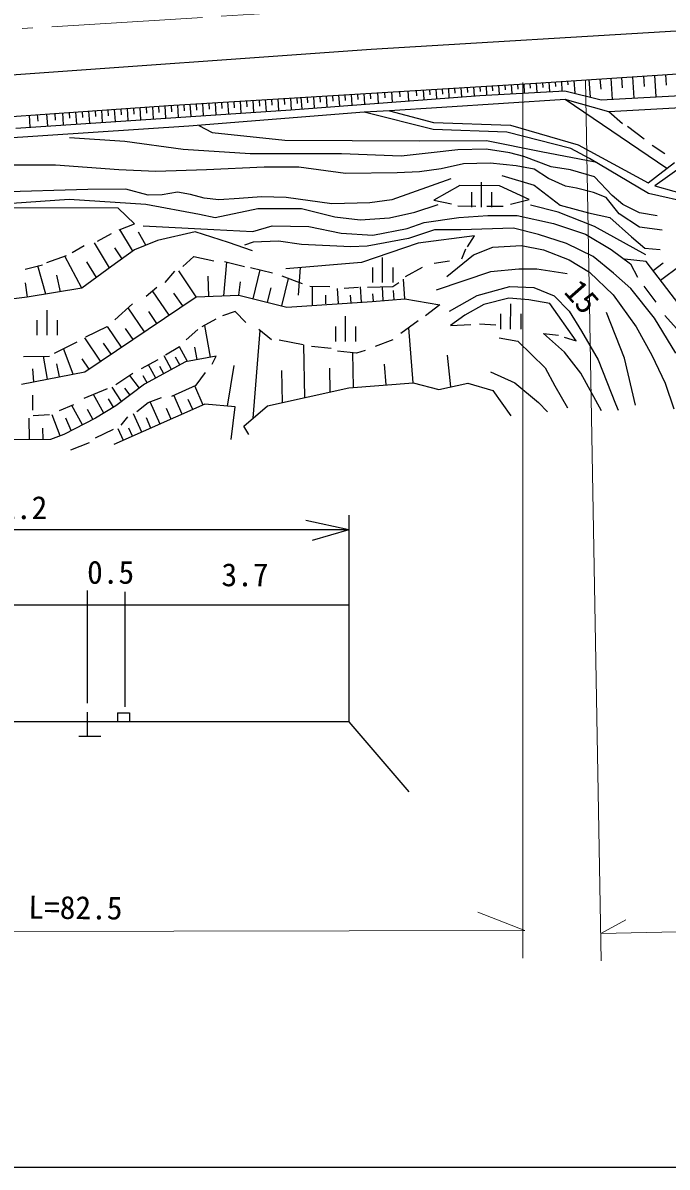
# Model space of a CAD drawing. Units: millimetres, scale not verified. Extents: x 40000 to 680000, y 20000 to 380000.
# Drawn here: x 272236 to 323456, y 205000 to 295974 of the extents above; entities that cross this region are included whole.
import ezdxf
from ezdxf.enums import TextEntityAlignment as Align

# ---------------------------------------------------------------- set-up
doc = ezdxf.new("R2010")
doc.units = ezdxf.units.MM
doc.header["$LTSCALE"] = 1000
doc.linetypes.add('CHAIN', pattern=[18.5, 12, -1.5, 3.5, -1.5])
for name, color, linetype, lineweight in [('M-BGD', 7, 'Continuous', 25), ('M-BMK', 2, 'CHAIN', 13), ('M-STR-HTXT', 7, 'Continuous', 13), ('M-TTL-BAND', 7, 'Continuous', 25)]:
    doc.layers.add(name, color=color, linetype=linetype, lineweight=lineweight)
doc.styles.add('ＭＳ ゴシック', font='')
doc.styles.get('ＭＳ ゴシック').set_extended_font_data('MS Gothic')

msp = doc.modelspace()

# ---------------------------------------------------------------- linework, layer by layer
at = {"layer": 'M-BGD'}
for p, q in [((341371, 296354), (299937, 293853)), ((299937, 293853), (261883, 291149)), ((313027, 291188), (339496, 292943)), ((283820, 289397), (313027, 291188)), ((312053, 291128), (312099, 290403)), ((312552, 291159), (312576, 290780)), ((313051, 291189), (313097, 290457)), ((313550, 291222), (313574, 290846)), ((314049, 291256), (314096, 290511)), ((314548, 291289), (314572, 290912)), ((315047, 291322), (315094, 290565)), ((315546, 291355), (315566, 291038)), ((316045, 291388), (316108, 290378)), ((317353, 290062), (317262, 291469)), ((318119, 291525), (318173, 290700)), ((318977, 291582), (319086, 289895)), ((319841, 291640), (319895, 290805)), ((320705, 291697), (320816, 289993)), ((321576, 291755), (321631, 290911)), ((322447, 291812), (322559, 290093)), ((323319, 291870), (323374, 291017)), ((293550, 289073), (308554, 290211)), ((297341, 290226), (297396, 289364)), ((297840, 290257), (297869, 289807)), ((298339, 290287), (298393, 289440)), ((298838, 290318), (298866, 289873)), ((299337, 290349), (299390, 289516)), ((299836, 290379), (299864, 289939)), ((300422, 290415), (300473, 289598)), ((300987, 290450), (301015, 290010)), ((301545, 290484), (301595, 289683)), ((302176, 290523), (302203, 290088)), ((302837, 290563), (302886, 289781)), ((303513, 290605), (303540, 290179)), ((304068, 290639), (304116, 289874)), ((304567, 290669), (304593, 290252)), ((305066, 290700), (305113, 289950)), ((305565, 290730), (305591, 290318)), ((306064, 290761), (306111, 290026)), ((306563, 290792), (306589, 290384)), ((307063, 290822), (307108, 290101)), ((307562, 290853), (307587, 290450)), ((308061, 290883), (308105, 290177)), ((308554, 290211), (315324, 290577)), ((308560, 290914), (308585, 290516)), ((309059, 290945), (309103, 290241)), ((309558, 290975), (309583, 290582)), ((310057, 291006), (310102, 290295)), ((310556, 291036), (310580, 290648)), ((311055, 291067), (311100, 290349)), ((311554, 291097), (311578, 290714)), ((315324, 290577), (318211, 289845)), ((318211, 289845), (340350, 291106)), ((256298, 287502), (283820, 289397)), ((282528, 289308), (282586, 288339)), ((283027, 289343), (283057, 288849)), ((283526, 289377), (283584, 288406)), ((284025, 289410), (284055, 288912)), ((284524, 289441), (284582, 288472)), ((285023, 289471), (285053, 288976)), ((285522, 289502), (285580, 288539)), ((286021, 289532), (286051, 289040)), ((286520, 289563), (286578, 288606)), ((287019, 289594), (287049, 289104)), ((287518, 289624), (287575, 288673)), ((288017, 289655), (288047, 289168)), ((288516, 289685), (288573, 288739)), ((289015, 289716), (289044, 289232)), ((289514, 289746), (289571, 288806)), ((290013, 289777), (290042, 289296)), ((290513, 289808), (290569, 288873)), ((291012, 289838), (291040, 289360)), ((291511, 289869), (291567, 288940)), ((292010, 289899), (292038, 289424)), ((292509, 289930), (292564, 289007)), ((293008, 289961), (293036, 289489)), ((293507, 289991), (293562, 289073)), ((294006, 290022), (294034, 289553)), ((294347, 290043), (294404, 289137)), ((294846, 290073), (294875, 289609)), ((295345, 290104), (295401, 289213)), ((295844, 290134), (295873, 289675)), ((296343, 290165), (296398, 289289)), ((296842, 290196), (296871, 289741)), ((315344, 289889), (305545, 289235)), ((323422, 284388), (315344, 289889)), ((318820, 288906), (315344, 289889)), ((340391, 290109), (318820, 288906)), ((271674, 287609), (293550, 289073)), ((272725, 288633), (272794, 287684)), ((273380, 288678), (273418, 288155)), ((274120, 288726), (274188, 287777)), ((274770, 288774), (274809, 288236)), ((275389, 288817), (275447, 287861)), ((275910, 288853), (275937, 288393)), ((276430, 288888), (276488, 287931)), ((276947, 288924), (276975, 288459)), ((277463, 288960), (277521, 288000)), ((277976, 288995), (278004, 288525)), ((278489, 289030), (278547, 288069)), ((278998, 289065), (279026, 288590)), ((279506, 289100), (279564, 288137)), ((280011, 289135), (280040, 288655)), ((280516, 289170), (280574, 288204)), ((281021, 289205), (281050, 288720)), ((281526, 289239), (281584, 288272)), ((282027, 289274), (282057, 288785)), ((299372, 288871), (285438, 287751)), ((301373, 288976), (299372, 288871)), ((304848, 287502), (299372, 288871)), ((305545, 289235), (301373, 288976)), ((301373, 288976), (304883, 288063)), ((319908, 287958), (318820, 288906)), ((285438, 287751), (267222, 286552)), ((286228, 287815), (287298, 287262)), ((310710, 287291), (304848, 287502)), ((304883, 288063), (310991, 287853)), ((310991, 287853), (316397, 286273)), ((321628, 286729), (320294, 287748)), ((280345, 286530), (275934, 286835)), ((287298, 287262), (293052, 286652)), ((293052, 286652), (303766, 286591)), ((303766, 286591), (309092, 286611)), ((309092, 286611), (313443, 285757)), ((315801, 285992), (310710, 287291)), ((284981, 285900), (280345, 286530)), ((290307, 285554), (284981, 285900)), ((306815, 285879), (304701, 285635)), ((309072, 285940), (306815, 285879)), ((310963, 285635), (309072, 285940)), ((313443, 285757), (317724, 284920)), ((317275, 285185), (315801, 285992)), ((316397, 286273), (321944, 283254)), ((323278, 285571), (322260, 286238)), ((297565, 285554), (290307, 285554)), ((302322, 285371), (297565, 285554)), ((304701, 285635), (302322, 285371)), ((307278, 284778), (305489, 284371)), ((309392, 284818), (307278, 284778)), ((311466, 284615), (309392, 284818)), ((312061, 285351), (310963, 285635)), ((314236, 284517), (312061, 285351)), ((321979, 282412), (317275, 285185)), ((321944, 283254), (324050, 284869)), ((274831, 284656), (270439, 284656)), ((279873, 284290), (274831, 284656)), ((282800, 284168), (279873, 284290)), ((286826, 284290), (282800, 284168)), ((291420, 284493), (286826, 284290)), ((294185, 284493), (291420, 284493)), ((297885, 284005), (294185, 284493)), ((301992, 284046), (297885, 284005)), ((303781, 284127), (301992, 284046)), ((305489, 284371), (303781, 284127)), ((310328, 283843), (312889, 283070)), ((312889, 284330), (311466, 284615)), ((314028, 283599), (312889, 284330)), ((315781, 284294), (314236, 284517)), ((317672, 283724), (315781, 284294)), ((324682, 284588), (322471, 283008)), ((306256, 283583), (301560, 281916)), ((306968, 283055), (304915, 281876)), ((310119, 283014), (306968, 283055)), ((308699, 281321), (308701, 283321)), ((312498, 281937), (310119, 283014)), ((312889, 283070), (314963, 281484)), ((315369, 282989), (314028, 283599)), ((316264, 282826), (315369, 282989)), ((319095, 282261), (317672, 283724)), ((322471, 283008), (326051, 282025)), ((277408, 282729), (267649, 282445)), ((280416, 282750), (277408, 282729)), ((282206, 282282), (280416, 282750)), ((283303, 282302), (282206, 282282)), ((284523, 282506), (283303, 282302)), ((285560, 282323), (284523, 282506)), ((286638, 282038), (285560, 282323)), ((287817, 281916), (286638, 282038)), ((289423, 282018), (287817, 281916)), ((291212, 282140), (289423, 282018)), ((293164, 282079), (291212, 282140)), ((296803, 281591), (293164, 282079)), ((307900, 282522), (307899, 281322)), ((309500, 282520), (309499, 281320)), ((317606, 282501), (316264, 282826)), ((318622, 282094), (317606, 282501)), ((319639, 280793), (318622, 282094)), ((319929, 281529), (319095, 282261)), ((325805, 281534), (321979, 282412)), ((271349, 281652), (275903, 281957)), ((279822, 281250), (271486, 281271)), ((275903, 281957), (282002, 281550)), ((281123, 279990), (279822, 281250)), ((282002, 281550), (286272, 280757)), ((287532, 280513), (290907, 281225)), ((290907, 281225), (294383, 281225)), ((294383, 281225), (297026, 280554)), ((299812, 281672), (296803, 281591)), ((301560, 281916), (299812, 281672)), ((303390, 280920), (305260, 281530)), ((304915, 281876), (306317, 281591)), ((306826, 281428), (308249, 281408)), ((309123, 281408), (310424, 281408)), ((311014, 281571), (312498, 281937)), ((314800, 280915), (312605, 281484)), ((314963, 281484), (317199, 280874)), ((321250, 280878), (319929, 281529)), ((286272, 280757), (287532, 280513)), ((297026, 280554), (299059, 280310)), ((299059, 280310), (301397, 280473)), ((301397, 280473), (303390, 280920)), ((304147, 280102), (306892, 280488)), ((306892, 280488), (309209, 280671)), ((309209, 280671), (311547, 280671)), ((311547, 280671), (314434, 280020)), ((317687, 279776), (314800, 280915)), ((317199, 280874), (318907, 280508)), ((318907, 280508), (320615, 278963)), ((321265, 279736), (319639, 280793)), ((322673, 280634), (321250, 280878)), ((279903, 279522), (281123, 279990)), ((280952, 277876), (279942, 279537)), ((282010, 278299), (281416, 279347)), ((281804, 279837), (287415, 279553)), ((285941, 279360), (282932, 278668)), ((288584, 278506), (285941, 279360)), ((287415, 279553), (290505, 279390)), ((290505, 279390), (292051, 279837)), ((292051, 279837), (294978, 279797)), ((294978, 279797), (297540, 279268)), ((300061, 279106), (302785, 279634)), ((302785, 279634), (304147, 280102)), ((304970, 279522), (302897, 278831)), ((307044, 279522), (304970, 279522)), ((311232, 279644), (307044, 279522)), ((313225, 279156), (311232, 279644)), ((314434, 280020), (316976, 279187)), ((321753, 277540), (317687, 279776)), ((323054, 279492), (321265, 279736)), ((279126, 276499), (277938, 278478)), ((278175, 278607), (279293, 279217)), ((282932, 278668), (281103, 277937)), ((290495, 277855), (288584, 278506)), ((290536, 278546), (289845, 278302)), ((292569, 278628), (290536, 278546)), ((294399, 278343), (292569, 278628)), ((297540, 279268), (300061, 279106)), ((303669, 278465), (299156, 276920)), ((302897, 278831), (299603, 278221)), ((308142, 279034), (303669, 278465)), ((307573, 278181), (308142, 279034)), ((315461, 278424), (313225, 279156)), ((317575, 277408), (315461, 278424)), ((316976, 279187), (319009, 277967)), ((320615, 278963), (321672, 278069)), ((274150, 276920), (275715, 277489)), ((276142, 277713), (277118, 278282)), ((281103, 277937), (279314, 276635)), ((280119, 277221), (279559, 278100)), ((298302, 278181), (294399, 278343)), ((299603, 278221), (298302, 278181)), ((305946, 275822), (308061, 277530)), ((307125, 277205), (307451, 278018)), ((308061, 277530), (309606, 278140)), ((309606, 278140), (311883, 278262)), ((311883, 278262), (313631, 277937)), ((313631, 277937), (315664, 277123)), ((319009, 277967), (320554, 276808)), ((321672, 278069), (322892, 277947)), ((272422, 276391), (273784, 276737)), ((274063, 274407), (273420, 276645)), ((276915, 274887), (275567, 277436)), ((279314, 276635), (276915, 274887)), ((278085, 275740), (277315, 276984)), ((284965, 276595), (285819, 277408)), ((285819, 277408), (287405, 277042)), ((288215, 274275), (288445, 276954)), ((288259, 277001), (289845, 276595)), ((299156, 276920), (293138, 276432)), ((300837, 275322), (300839, 277322)), ((304930, 276879), (306150, 277042)), ((315664, 277123), (317291, 276147)), ((319202, 276066), (317575, 277408)), ((321794, 276991), (320060, 277179)), ((320554, 276808), (321103, 275751)), ((324742, 273169), (321794, 276991)), ((322335, 276289), (323134, 276883)), ((322927, 275522), (324504, 276694)), ((275226, 274603), (274933, 275916)), ((283542, 275334), (284315, 276229)), ((286023, 274196), (284624, 276270)), ((287033, 274232), (286979, 275842)), ((290333, 276513), (292081, 276107)), ((290548, 274036), (291110, 276333)), ((292813, 275863), (294439, 275253)), ((292822, 273480), (293355, 275659)), ((294282, 276524), (294116, 274328)), ((300038, 276523), (300037, 275323)), ((301638, 276521), (301637, 275321)), ((302653, 275822), (303995, 276554)), ((309402, 276188), (305092, 274724)), ((311679, 276391), (309402, 276188)), ((313103, 276391), (311679, 276391)), ((315502, 276025), (313103, 276391)), ((317291, 276147), (319161, 274358)), ((320584, 274846), (319202, 276066)), ((272596, 274159), (272431, 275314)), ((276915, 274887), (272564, 274155)), ((282038, 274236), (282892, 274968)), ((289412, 274318), (289542, 275377)), ((291685, 273758), (291965, 274903)), ((295049, 275050), (296635, 275009)), ((295251, 273516), (295251, 275044)), ((297321, 273667), (297239, 274849)), ((297774, 274887), (298912, 274968)), ((299163, 273774), (299080, 274980)), ((299644, 274968), (301636, 275009)), ((300890, 273899), (300815, 274992)), ((301636, 275009), (302124, 275334)), ((302612, 274033), (302504, 275588)), ((308366, 274297), (310948, 275009)), ((310948, 275009), (312859, 274928)), ((312859, 274928), (314485, 274277)), ((322455, 272488), (320584, 274846)), ((321611, 275039), (322546, 273759)), ((272564, 274155), (269392, 273789)), ((277159, 268219), (286023, 274196)), ((283858, 272736), (282550, 274675)), ((284940, 273466), (284247, 274493)), ((286023, 274196), (289397, 274318)), ((289397, 274318), (293220, 273383)), ((296317, 273640), (296317, 274328)), ((298328, 273719), (298280, 274320)), ((300010, 273830), (302612, 274033)), ((300103, 273837), (300062, 274423)), ((301751, 273966), (301701, 274690)), ((302612, 274033), (305377, 273545)), ((306150, 273057), (308366, 274297)), ((310866, 274074), (308874, 273586)), ((312452, 273952), (310866, 274074)), ((314119, 273667), (312452, 273952)), ((314485, 274277), (315664, 273057)), ((319161, 274358), (320991, 271797)), ((274156, 271140), (274158, 273140)), ((279558, 272366), (280940, 273627)), ((281901, 271417), (280612, 273328)), ((282879, 272076), (282243, 273020)), ((289113, 273017), (288096, 272691)), ((289967, 272163), (289113, 273017)), ((293220, 273383), (300010, 273830)), ((294493, 273471), (294494, 273466)), ((305377, 273545), (304239, 272691)), ((308874, 273586), (307369, 272732)), ((311016, 271632), (311018, 273632)), ((316233, 270699), (314119, 273667)), ((315664, 273057), (316640, 271471)), ((320056, 269316), (318632, 272935)), ((273357, 272341), (273356, 271141)), ((274957, 272339), (274956, 271139)), ((287568, 272407), (286470, 271797)), ((297879, 270644), (297881, 272644)), ((303669, 272285), (302287, 271268)), ((307369, 272732), (306231, 271919)), ((308549, 272041), (309850, 271959)), ((310217, 272833), (310216, 271633)), ((311817, 272831), (311816, 271631)), ((324162, 269723), (322455, 272488)), ((323278, 272701), (324193, 271665)), ((277240, 271024), (278948, 271837)), ((280081, 270189), (278964, 271845)), ((280991, 270803), (280398, 271681)), ((286145, 271593), (285209, 270780)), ((287165, 269398), (286702, 271925)), ((290544, 264544), (291094, 271515)), ((292000, 270780), (290983, 271593)), ((297080, 271845), (297079, 270645)), ((298680, 271843), (298679, 270643)), ((303263, 267365), (302916, 271731)), ((306231, 271919), (307857, 272000)), ((315298, 269804), (313631, 271268)), ((313631, 271268), (314810, 271146)), ((316640, 271471), (317982, 269194)), ((320991, 271797), (322251, 269560)), ((274760, 269723), (276549, 270618)), ((278420, 269070), (277168, 270927)), ((279250, 269629), (278658, 270507)), ((284681, 270211), (283583, 269560)), ((285332, 269062), (284695, 270220)), ((286097, 269202), (285913, 270204)), ((294521, 270374), (292610, 270740)), ((294647, 266189), (294563, 270366)), ((296757, 270089), (295171, 270252)), ((301636, 270780), (300254, 270252)), ((310094, 270943), (311598, 270658)), ((311598, 270658), (313753, 268544)), ((315258, 270984), (316233, 270699)), ((272279, 269438), (274353, 269479)), ((274198, 267646), (273888, 269470)), ((276237, 268040), (275471, 270079)), ((284059, 268422), (283470, 269493)), ((284708, 268779), (284371, 269393)), ((287608, 269479), (285169, 269032)), ((287283, 268829), (287608, 269479)), ((298749, 269723), (297245, 269886)), ((298533, 266989), (298482, 269752)), ((299441, 269926), (298749, 269723)), ((306268, 267041), (306004, 269564)), ((316599, 268137), (315298, 269804)), ((320950, 265576), (320056, 269316)), ((322251, 269560), (323308, 267324)), ((273110, 267435), (273024, 268464)), ((275139, 267828), (274933, 268860)), ((277493, 268444), (276940, 269264)), ((282973, 269194), (281631, 268463)), ((285169, 269032), (281916, 267243)), ((282813, 267736), (282233, 268791)), ((283445, 268084), (283125, 268666)), ((288511, 265505), (289043, 268746)), ((296675, 266636), (296648, 268530)), ((301107, 267194), (300977, 268839)), ((313753, 268544), (314526, 267121)), ((317982, 269194), (319364, 265698)), ((272117, 267243), (277159, 268219)), ((280981, 268097), (279639, 267202)), ((281497, 266929), (280741, 267937)), ((282111, 267350), (281796, 267924)), ((286023, 267161), (286754, 268178)), ((292880, 265800), (292812, 268330)), ((309402, 268219), (311354, 267365)), ((318226, 265128), (316599, 268137)), ((278948, 266877), (277077, 266104)), ((280076, 265863), (279347, 267008)), ((281916, 267243), (279639, 265535)), ((280755, 266372), (280336, 266931)), ((284071, 266308), (286023, 267161)), ((286566, 265591), (285894, 267105)), ((291674, 265535), (298139, 266958)), ((298139, 266958), (303263, 267365)), ((303263, 267365), (305296, 266836)), ((305296, 266836), (307613, 267324)), ((307613, 267324), (309606, 266755)), ((309606, 266755), (311029, 264722)), ((311354, 267365), (313225, 265779)), ((314526, 267121), (315542, 265372)), ((323308, 267324), (324000, 265291)), ((272992, 266371), (272990, 265171)), ((278670, 264954), (277861, 266428)), ((279432, 265411), (279053, 266074)), ((286714, 265657), (279476, 262445)), ((281306, 265088), (282200, 265779)), ((282200, 265779), (283258, 266186)), ((283146, 264073), (282361, 265841)), ((284913, 264858), (284237, 266380)), ((285740, 265225), (285387, 266019)), ((289113, 265454), (286714, 265657)), ((313225, 265779), (313956, 265047)), ((319364, 265698), (319568, 265169)), ((274353, 264803), (273052, 264722)), ((275187, 263141), (274556, 264816)), ((276264, 265616), (275125, 265128)), ((276977, 264025), (276133, 265560)), ((277809, 264454), (277376, 265242)), ((279639, 265535), (278012, 264559)), ((281687, 263426), (281040, 264882)), ((284029, 264466), (283647, 265327)), ((288787, 262851), (289113, 265454)), ((289804, 263909), (291674, 265535)), ((272758, 262834), (272740, 264538)), ((278012, 264559), (275491, 263258)), ((276084, 263564), (275643, 264556)), ((280045, 263990), (280574, 264640)), ((282416, 263750), (282053, 264567)), ((290211, 263258), (289804, 263909)), ((273842, 262845), (273832, 263761)), ((275491, 263258), (274434, 262851)), ((278012, 262973), (279436, 263665)), ((280228, 262778), (279816, 263707)), ((280957, 263102), (280672, 263745)), ((274434, 262851), (270490, 262811)), ((276061, 262038), (277524, 262607)), ((298164, 256841), (298164, 240392)), ((298164, 255672), (242995, 255672)), ((298164, 255672), (294742, 256411)), ((298164, 255672), (295223, 254829)), ((277355, 250842), (277355, 241881)), ((280347, 250731), (280347, 241586)), ((298164, 249670), (242995, 249670)), ((277355, 241169), (277355, 239224)), ((279753, 241126), (280707, 241126)), ((279753, 241126), (279753, 240392)), ((280707, 241126), (280707, 240392)), ((298164, 240392), (242995, 240392)), ((298164, 240392), (302921, 234838)), ((278422, 239224), (276673, 239224))]:
    msp.add_line(p, q, dxfattribs=at)
at = {"layer": 'M-BMK'}
msp.add_line((360370, 300988), (272184, 295520), dxfattribs=at)
at = {"layer": 'M-STR-HTXT'}
for p, q in [((311990, 291224), (311990, 221623)), ((316958, 291448), (318221, 221410)), ((312152, 223802), (308407, 225273)), ((230298, 223668), (312152, 223802)), ((318182, 223587), (320170, 224657)), ((318182, 223587), (341997, 224030))]:
    msp.add_line(p, q, dxfattribs=at)
at = {"layer": 'M-TTL-BAND'}
msp.add_line((40000, 205000), (579000, 205000), dxfattribs=at)

# ---------------------------------------------------------------- texts
at = {"layer": 'M-BGD', "style": 'ＭＳ ゴシック'}
msp.add_text('15', height=1833, rotation=311.379, dxfattribs=at).set_placement((316697, 274205), align=Align.MIDDLE_CENTER)
for s, p in [('11.2', (271685, 255968)), ('3.7', (289896, 250632))]:
    msp.add_text(s, height=1833, dxfattribs=at).set_placement(p, align=Align.BOTTOM_CENTER)
msp.add_text('0.5', height=1833, dxfattribs=at).set_placement((279213, 252296), align=Align.MIDDLE_CENTER)
at = {"layer": 'M-STR-HTXT', "style": 'ＭＳ ゴシック'}
msp.add_text('L=82.5', height=1833, rotation=359.483, dxfattribs=at).set_placement((276401, 224169), align=Align.BOTTOM_CENTER)

doc.saveas('drawing.dxf')
